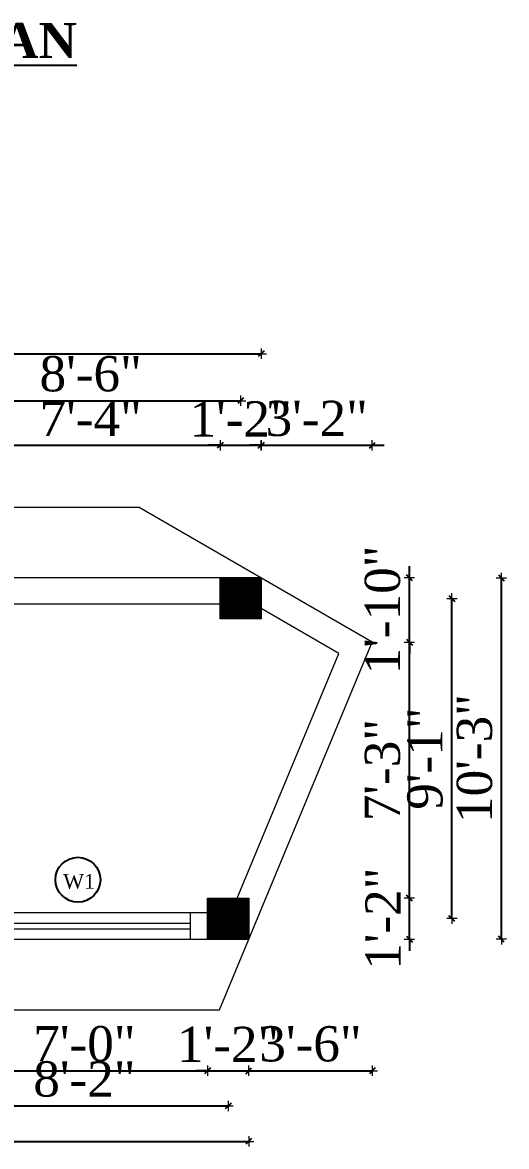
# Model space of a CAD drawing. Header units: inches. Extents: x 2 to 197762, y -33236 to 9.
# Drawn here: x 43992.6 to 44157.4, y -3610.9 to -3228.4 of the extents above; entities that cross this region are included whole.
import ezdxf

# ---------------------------------------------------------------- set-up
doc = ezdxf.new("R2010")
doc.units = ezdxf.units.IN
doc.header["$LTSCALE"] = 5
doc.header["$MEASUREMENT"] = 0
doc.layers.add('A-WALL', color=7, linetype='Continuous', lineweight=9)
doc.layers.add('Dimension', color=7, linetype='Continuous', lineweight=18)
doc.layers.add('dim line', color=7, linetype='Continuous', lineweight=15, true_color=0xfab2b2)
doc.layers.add('TEXT', color=6, linetype='Continuous')
doc.styles.add('ordinary', font='times.ttf')
doc.dimstyles.new('Copy of 96', dxfattribs={"dimtxt": 7, "dimasz": 4, "dimexe": 0.5, "dimexo": 0.5, "dimgap": 3, "dimtad": 1, "dimdec": 1, "dimzin": 11, "dimdsep": 46, "dimlunit": 4, "dimtxsty": 'ordinary', "dimblk": 'OBLIQUE', "dimcen": 0.09, "dimse1": 1, "dimse2": 1, "dimclrt": 6, "dimazin": 0, "dimtfac": 1, "dimtdec": 1, "dimtix": 1, "dimtmove": 2, "dimatfit": 3, "dimldrblk": 'leader', "dimfxl": 0.5, "dimfxlon": 1, "dimtolj": 1, "dimtzin": 0, "dimarcsym": 0})
pattern_1 = [(45, (17596.34578, 247.23085), (-0.08838834765, 0.08838834765), [])]

# ---------------------------------------------------------------- blocks, each defined once
blk = doc.blocks.new('oblique')
at = {"color": 0, "lineweight": -2}
blk.add_line((0.25, 0.25), (-0.25, -0.25), dxfattribs=at)
at = {"layer": 'dim line', "lineweight": 9}
for p, q in [((-0.4375, 0), (0.4375, 0)), ((0, 0.4375), (0, -0.4375))]:
    blk.add_line(p, q, dxfattribs=at)
blk = doc.blocks.new('*D156')
at = {"layer": 'A-WALL', "color": 0, "lineweight": -2, "ltscale": 5, "transparency": 16777216}
blk.add_line((43971.73, -3585.15), (44055.6, -3585.15), dxfattribs=at)
at = {"layer": 'Defpoints', "color": 0, "ltscale": 5, "transparency": 16777216}
for p in [(43971.73, -3540.37), (44055.6, -3540.37), (44055.6, -3585.15)]:
    blk.add_point(p, dxfattribs=at)
at = {"layer": 'A-WALL', "color": 0, "lineweight": -2, "ltscale": 5, "transparency": 16777216, "xscale": 4, "yscale": 4, "zscale": 4, "rotation": 180}
blk.add_blockref('oblique', (43971.73, -3585.15), dxfattribs=at)
at = {"layer": 'A-WALL', "color": 0, "lineweight": -2, "ltscale": 5, "transparency": 16777216, "xscale": 4, "yscale": 4, "zscale": 4}
blk.add_blockref('oblique', (44055.6, -3585.15), dxfattribs=at)
at = {"layer": 'A-WALL', "color": 6, "ltscale": 5, "transparency": 16777216, "insert": (44013.67, -3576.03), "char_height": 12, "attachment_point": 5, "style": 'ordinary'}
blk.add_mtext('\\A1;7\'-0"', dxfattribs=at)
blk = doc.blocks.new('_OBLIQUE')
at = {"color": 0, "linetype": 'ByBlock'}
blk.add_line((-0.5, -0.5), (0.5, 0.5), dxfattribs=at)
blk = doc.blocks.new('leader')
at = {"layer": 'Dimension'}
for p, q in [((0, -4.328), (0, 4.328)), ((-4.424, 0), (4.424, 0))]:
    blk.add_line(p, q, dxfattribs=at)
blk = doc.blocks.new('*D157')
at = {"layer": 'A-WALL', "color": 0, "lineweight": -2, "ltscale": 5, "transparency": 16777216}
for p, q in [((44055.6, -3585.15), (44051.6, -3585.15)), ((44055.6, -3585.15), (44069.6, -3585.15)), ((44069.6, -3585.15), (44073.6, -3585.15))]:
    blk.add_line(p, q, dxfattribs=at)
at = {"layer": 'Defpoints', "color": 0, "ltscale": 5, "transparency": 16777216}
for p in [(44055.6, -3540.37), (44069.6, -3540.37), (44069.6, -3585.15)]:
    blk.add_point(p, dxfattribs=at)
at = {"layer": 'A-WALL', "color": 0, "lineweight": -2, "ltscale": 5, "transparency": 16777216, "xscale": 4, "yscale": 4, "zscale": 4}
blk.add_blockref('oblique', (44055.6, -3585.15), dxfattribs=at)
at = {"layer": 'A-WALL', "color": 0, "lineweight": -2, "ltscale": 5, "transparency": 16777216, "xscale": 4, "yscale": 4, "zscale": 4, "rotation": 180}
blk.add_blockref('oblique', (44069.6, -3585.15), dxfattribs=at)
at = {"layer": 'A-WALL', "color": 6, "ltscale": 5, "transparency": 16777216, "insert": (44062.6, -3576.15), "char_height": 12, "attachment_point": 5, "style": 'ordinary'}
blk.add_mtext('\\A1;1\'-2"', dxfattribs=at)
blk = doc.blocks.new('*D160')
at = {"layer": 'A-WALL', "color": 0, "lineweight": -2, "ltscale": 5, "transparency": 16777216}
blk.add_line((43964.73, -3597.12), (44062.6, -3597.12), dxfattribs=at)
at = {"layer": 'Defpoints', "color": 0, "ltscale": 5, "transparency": 16777216}
for p in [(43964.73, -3533.37), (44062.6, -3533.37), (44062.6, -3597.12)]:
    blk.add_point(p, dxfattribs=at)
at = {"layer": 'A-WALL', "color": 0, "lineweight": -2, "ltscale": 5, "transparency": 16777216, "xscale": 4, "yscale": 4, "zscale": 4, "rotation": 180}
blk.add_blockref('oblique', (43964.73, -3597.12), dxfattribs=at)
at = {"layer": 'A-WALL', "color": 0, "lineweight": -2, "ltscale": 5, "transparency": 16777216, "xscale": 4, "yscale": 4, "zscale": 4}
blk.add_blockref('oblique', (44062.6, -3597.12), dxfattribs=at)
at = {"layer": 'A-WALL', "color": 6, "ltscale": 5, "transparency": 16777216, "insert": (44013.67, -3588.02), "char_height": 12, "attachment_point": 5, "style": 'ordinary'}
blk.add_mtext('\\A1;8\'-2"', dxfattribs=at)
blk = doc.blocks.new('*D161')
at = {"layer": 'A-WALL', "color": 0, "lineweight": -2, "ltscale": 5, "transparency": 16777216}
blk.add_line((43716.73, -3609.17), (44069.6, -3609.17), dxfattribs=at)
at = {"layer": 'Defpoints', "color": 0, "ltscale": 5, "transparency": 16777216}
for p in [(43716.73, -3540.37), (44069.6, -3540.37), (44069.6, -3609.17)]:
    blk.add_point(p, dxfattribs=at)
at = {"layer": 'A-WALL', "color": 0, "lineweight": -2, "ltscale": 5, "transparency": 16777216, "xscale": 4, "yscale": 4, "zscale": 4, "rotation": 180}
blk.add_blockref('oblique', (43716.73, -3609.17), dxfattribs=at)
at = {"layer": 'A-WALL', "color": 0, "lineweight": -2, "ltscale": 5, "transparency": 16777216, "xscale": 4, "yscale": 4, "zscale": 4}
blk.add_blockref('oblique', (44069.6, -3609.17), dxfattribs=at)
at = {"layer": 'A-WALL', "color": 6, "ltscale": 5, "transparency": 16777216, "insert": (43893.17, -3600.05), "char_height": 12, "attachment_point": 5, "style": 'ordinary'}
blk.add_mtext('\\A1;29\'-5"', dxfattribs=at)
blk = doc.blocks.new('*D172')
at = {"layer": 'A-WALL', "color": 0, "lineweight": -2, "ltscale": 5, "transparency": 16777216}
blk.add_line((43971.73, -3372.27), (44059.86, -3372.27), dxfattribs=at)
at = {"layer": 'Defpoints', "color": 0, "ltscale": 5, "transparency": 16777216}
for p in [(44059.86, -3372.27), (43971.73, -3417.38), (44059.86, -3417.38)]:
    blk.add_point(p, dxfattribs=at)
at = {"layer": 'A-WALL', "color": 0, "lineweight": -2, "ltscale": 5, "transparency": 16777216, "xscale": 4, "yscale": 4, "zscale": 4, "rotation": 180}
blk.add_blockref('oblique', (43971.73, -3372.27), dxfattribs=at)
at = {"layer": 'A-WALL', "color": 0, "lineweight": -2, "ltscale": 5, "transparency": 16777216, "xscale": 4, "yscale": 4, "zscale": 4}
blk.add_blockref('oblique', (44059.86, -3372.27), dxfattribs=at)
at = {"layer": 'A-WALL', "color": 6, "ltscale": 5, "transparency": 16777216, "insert": (44015.8, -3363.15), "char_height": 12, "attachment_point": 5, "style": 'ordinary'}
blk.add_mtext('\\A1;7\'-4"', dxfattribs=at)
blk = doc.blocks.new('*D173')
at = {"layer": 'A-WALL', "color": 0, "lineweight": -2, "ltscale": 5, "transparency": 16777216}
for p, q in [((44059.86, -3372.27), (44055.86, -3372.27)), ((44059.86, -3372.27), (44073.86, -3372.27)), ((44073.86, -3372.27), (44077.86, -3372.27))]:
    blk.add_line(p, q, dxfattribs=at)
at = {"layer": 'Defpoints', "color": 0, "ltscale": 5, "transparency": 16777216}
for p in [(44073.86, -3372.27), (44059.86, -3417.38), (44073.86, -3417.38)]:
    blk.add_point(p, dxfattribs=at)
at = {"layer": 'A-WALL', "color": 0, "lineweight": -2, "ltscale": 5, "transparency": 16777216, "xscale": 4, "yscale": 4, "zscale": 4}
blk.add_blockref('oblique', (44059.86, -3372.27), dxfattribs=at)
at = {"layer": 'A-WALL', "color": 0, "lineweight": -2, "ltscale": 5, "transparency": 16777216, "xscale": 4, "yscale": 4, "zscale": 4, "rotation": 180}
blk.add_blockref('oblique', (44073.86, -3372.27), dxfattribs=at)
at = {"layer": 'A-WALL', "color": 6, "ltscale": 5, "transparency": 16777216, "insert": (44066.86, -3363.27), "char_height": 12, "attachment_point": 5, "style": 'ordinary'}
blk.add_mtext('\\A1;1\'-2"', dxfattribs=at)
blk = doc.blocks.new('*D174')
at = {"layer": 'A-WALL', "color": 0, "lineweight": -2, "ltscale": 5, "transparency": 16777216}
for p, q in [((44073.86, -3372.27), (44069.86, -3372.27)), ((44073.86, -3372.27), (44111.67, -3372.27)), ((44111.67, -3372.27), (44115.67, -3372.27))]:
    blk.add_line(p, q, dxfattribs=at)
at = {"layer": 'Defpoints', "color": 0, "ltscale": 5, "transparency": 16777216}
for p in [(44111.67, -3372.27), (44073.86, -3417.38), (44111.67, -3439.23)]:
    blk.add_point(p, dxfattribs=at)
at = {"layer": 'A-WALL', "color": 0, "lineweight": -2, "ltscale": 5, "transparency": 16777216, "xscale": 4, "yscale": 4, "zscale": 4}
blk.add_blockref('oblique', (44073.86, -3372.27), dxfattribs=at)
at = {"layer": 'A-WALL', "color": 0, "lineweight": -2, "ltscale": 5, "transparency": 16777216, "xscale": 4, "yscale": 4, "zscale": 4, "rotation": 180}
blk.add_blockref('oblique', (44111.67, -3372.27), dxfattribs=at)
at = {"layer": 'A-WALL', "color": 6, "ltscale": 5, "transparency": 16777216, "insert": (44092.76, -3363.17), "char_height": 12, "attachment_point": 5, "style": 'ordinary'}
blk.add_mtext('\\A1;3\'-2"', dxfattribs=at)
blk = doc.blocks.new('*D175')
at = {"layer": 'A-WALL', "color": 0, "lineweight": -2, "ltscale": 5, "transparency": 16777216}
blk.add_line((44069.6, -3585.15), (44111.67, -3585.15), dxfattribs=at)
at = {"layer": 'Defpoints', "color": 0, "ltscale": 5, "transparency": 16777216}
for p in [(44111.67, -3439.23), (44069.6, -3540.37), (44111.67, -3585.15)]:
    blk.add_point(p, dxfattribs=at)
at = {"layer": 'A-WALL', "color": 0, "lineweight": -2, "ltscale": 5, "transparency": 16777216, "xscale": 4, "yscale": 4, "zscale": 4, "rotation": 180}
blk.add_blockref('oblique', (44069.6, -3585.15), dxfattribs=at)
at = {"layer": 'A-WALL', "color": 0, "lineweight": -2, "ltscale": 5, "transparency": 16777216, "xscale": 4, "yscale": 4, "zscale": 4}
blk.add_blockref('oblique', (44111.67, -3585.15), dxfattribs=at)
at = {"layer": 'A-WALL', "color": 6, "ltscale": 5, "transparency": 16777216, "insert": (44090.64, -3576.05), "char_height": 12, "attachment_point": 5, "style": 'ordinary'}
blk.add_mtext('\\A1;3\'-6"', dxfattribs=at)
blk = doc.blocks.new('*D178')
at = {"layer": 'A-WALL', "color": 0, "lineweight": -2, "ltscale": 5, "transparency": 16777216}
blk.add_line((43964.73, -3357.09), (44066.86, -3357.09), dxfattribs=at)
at = {"layer": 'Defpoints', "color": 0, "ltscale": 5, "transparency": 16777216}
for p in [(44066.86, -3357.09), (43964.73, -3424.38), (44066.86, -3424.38)]:
    blk.add_point(p, dxfattribs=at)
at = {"layer": 'A-WALL', "color": 0, "lineweight": -2, "ltscale": 5, "transparency": 16777216, "xscale": 4, "yscale": 4, "zscale": 4, "rotation": 180}
blk.add_blockref('oblique', (43964.73, -3357.09), dxfattribs=at)
at = {"layer": 'A-WALL', "color": 0, "lineweight": -2, "ltscale": 5, "transparency": 16777216, "xscale": 4, "yscale": 4, "zscale": 4}
blk.add_blockref('oblique', (44066.86, -3357.09), dxfattribs=at)
at = {"layer": 'A-WALL', "color": 6, "ltscale": 5, "transparency": 16777216, "insert": (44015.8, -3347.99), "char_height": 12, "attachment_point": 5, "style": 'ordinary'}
blk.add_mtext('\\A1;8\'-6"', dxfattribs=at)
blk = doc.blocks.new('*D179')
at = {"layer": 'A-WALL', "color": 0, "lineweight": -2, "ltscale": 5, "transparency": 16777216}
blk.add_line((43715.69, -3341.09), (44073.86, -3341.09), dxfattribs=at)
at = {"layer": 'Defpoints', "color": 0, "ltscale": 5, "transparency": 16777216}
for p in [(44073.86, -3341.09), (43715.69, -3417.38), (44073.86, -3417.38)]:
    blk.add_point(p, dxfattribs=at)
at = {"layer": 'A-WALL', "color": 0, "lineweight": -2, "ltscale": 5, "transparency": 16777216, "xscale": 4, "yscale": 4, "zscale": 4, "rotation": 180}
blk.add_blockref('oblique', (43715.69, -3341.09), dxfattribs=at)
at = {"layer": 'A-WALL', "color": 0, "lineweight": -2, "ltscale": 5, "transparency": 16777216, "xscale": 4, "yscale": 4, "zscale": 4}
blk.add_blockref('oblique', (44073.86, -3341.09), dxfattribs=at)
at = {"layer": 'A-WALL', "color": 6, "ltscale": 5, "transparency": 16777216, "insert": (43894.77, -3331.97), "char_height": 12, "attachment_point": 5, "style": 'ordinary'}
blk.add_mtext('\\A1;29\'-10"', dxfattribs=at)
blk = doc.blocks.new('*D180')
at = {"layer": 'A-WALL', "color": 0, "lineweight": -2, "ltscale": 5, "transparency": 16777216}
for p, q in [((44124.31, -3526.37), (44124.31, -3522.37)), ((44124.31, -3540.37), (44124.31, -3526.37)), ((44124.31, -3540.37), (44124.31, -3544.37))]:
    blk.add_line(p, q, dxfattribs=at)
at = {"layer": 'Defpoints', "color": 0, "ltscale": 5, "transparency": 16777216}
for p in [(44069.6, -3526.37), (44124.31, -3526.37), (44069.6, -3540.37)]:
    blk.add_point(p, dxfattribs=at)
at = {"layer": 'A-WALL', "color": 0, "lineweight": -2, "ltscale": 5, "transparency": 16777216, "xscale": 4, "yscale": 4, "zscale": 4}
for p, rotation in [((44124.31, -3526.37), 270), ((44124.31, -3540.37), 90)]:
    blk.add_blockref('oblique', p, dxfattribs=dict(at, rotation=rotation))
at = {"layer": 'A-WALL', "color": 6, "ltscale": 5, "transparency": 16777216, "insert": (44115.31, -3533.37), "char_height": 12, "attachment_point": 5, "rotation": 90, "style": 'ordinary'}
blk.add_mtext('\\A1;1\'-2"', dxfattribs=at)
blk = doc.blocks.new('*D181')
at = {"layer": 'A-WALL', "color": 0, "lineweight": -2, "ltscale": 5, "transparency": 16777216}
blk.add_line((44124.31, -3526.37), (44124.31, -3439.23), dxfattribs=at)
at = {"layer": 'Defpoints', "color": 0, "ltscale": 5, "transparency": 16777216}
for p in [(44111.67, -3439.23), (44124.31, -3439.23), (44069.6, -3526.37)]:
    blk.add_point(p, dxfattribs=at)
at = {"layer": 'A-WALL', "color": 0, "lineweight": -2, "ltscale": 5, "transparency": 16777216, "xscale": 4, "yscale": 4, "zscale": 4}
for p, rotation in [((44124.31, -3439.23), 90), ((44124.31, -3526.37), 270)]:
    blk.add_blockref('oblique', p, dxfattribs=dict(at, rotation=rotation))
at = {"layer": 'A-WALL', "color": 6, "ltscale": 5, "transparency": 16777216, "insert": (44115.19, -3482.8), "char_height": 12, "attachment_point": 5, "rotation": 90, "style": 'ordinary'}
blk.add_mtext('\\A1;7\'-3"', dxfattribs=at)
blk = doc.blocks.new('*D182')
at = {"layer": 'A-WALL', "color": 0, "lineweight": -2, "ltscale": 5, "transparency": 16777216}
for p, q in [((44124.31, -3417.38), (44124.31, -3413.38)), ((44124.31, -3439.23), (44124.31, -3417.38)), ((44124.31, -3439.23), (44124.31, -3443.23))]:
    blk.add_line(p, q, dxfattribs=at)
at = {"layer": 'Defpoints', "color": 0, "ltscale": 5, "transparency": 16777216}
for p in [(44073.86, -3417.38), (44124.31, -3417.38), (44111.67, -3439.23)]:
    blk.add_point(p, dxfattribs=at)
at = {"layer": 'A-WALL', "color": 0, "lineweight": -2, "ltscale": 5, "transparency": 16777216, "xscale": 4, "yscale": 4, "zscale": 4}
for p, rotation in [((44124.31, -3417.38), 270), ((44124.31, -3439.23), 90)]:
    blk.add_blockref('oblique', p, dxfattribs=dict(at, rotation=rotation))
at = {"layer": 'A-WALL', "color": 6, "ltscale": 5, "transparency": 16777216, "insert": (44115.2, -3428.31), "char_height": 12, "attachment_point": 5, "rotation": 90, "style": 'ordinary'}
blk.add_mtext('\\A1;1\'-10"', dxfattribs=at)
blk = doc.blocks.new('*D183')
at = {"layer": 'A-WALL', "color": 0, "lineweight": -2, "ltscale": 5, "transparency": 16777216}
blk.add_line((44138.77, -3533.37), (44138.77, -3424.38), dxfattribs=at)
at = {"layer": 'Defpoints', "color": 0, "ltscale": 5, "transparency": 16777216}
for p in [(44066.86, -3424.38), (44138.77, -3424.38), (44062.6, -3533.37)]:
    blk.add_point(p, dxfattribs=at)
at = {"layer": 'A-WALL', "color": 0, "lineweight": -2, "ltscale": 5, "transparency": 16777216, "xscale": 4, "yscale": 4, "zscale": 4}
for p, rotation in [((44138.77, -3424.38), 90), ((44138.77, -3533.37), 270)]:
    blk.add_blockref('oblique', p, dxfattribs=dict(at, rotation=rotation))
at = {"layer": 'A-WALL', "color": 6, "ltscale": 5, "transparency": 16777216, "insert": (44129.65, -3478.88), "char_height": 12, "attachment_point": 5, "rotation": 90, "style": 'ordinary'}
blk.add_mtext('\\A1;9\'-1"', dxfattribs=at)
blk = doc.blocks.new('*D184')
at = {"layer": 'A-WALL', "color": 0, "lineweight": -2, "ltscale": 5, "transparency": 16777216}
blk.add_line((44155.63, -3540.37), (44155.63, -3417.38), dxfattribs=at)
at = {"layer": 'Defpoints', "color": 0, "ltscale": 5, "transparency": 16777216}
for p in [(44073.86, -3417.38), (44155.63, -3417.38), (44069.6, -3540.37)]:
    blk.add_point(p, dxfattribs=at)
at = {"layer": 'A-WALL', "color": 0, "lineweight": -2, "ltscale": 5, "transparency": 16777216, "xscale": 4, "yscale": 4, "zscale": 4}
for p, rotation in [((44155.63, -3417.38), 90), ((44155.63, -3540.37), 270)]:
    blk.add_blockref('oblique', p, dxfattribs=dict(at, rotation=rotation))
at = {"layer": 'A-WALL', "color": 6, "ltscale": 5, "transparency": 16777216, "insert": (44146.52, -3478.88), "char_height": 12, "attachment_point": 5, "rotation": 90, "style": 'ordinary'}
blk.add_mtext('\\A1;10\'-3"', dxfattribs=at)

msp = doc.modelspace()

# ---------------------------------------------------------------- hatches: boundary and pattern name
at = {"layer": 'A-WALL', "ltscale": 5}
h = msp.add_hatch(dxfattribs=at)
h.set_pattern_fill('ANSI31', color=256)
h.set_pattern_definition(pattern_1)
h.paths.add_polyline_path([(44073.86, -3417.38), (44059.86, -3417.38), (44059.86, -3431.38), (44073.86, -3431.38)])
h = msp.add_hatch(dxfattribs=at)
h.set_pattern_fill('ANSI31', color=256)
h.set_pattern_definition(pattern_1)
h.paths.add_polyline_path([(44069.6, -3526.37), (44055.6, -3526.37), (44055.6, -3540.37), (44069.6, -3540.37)])

# ---------------------------------------------------------------- linework, layer by layer
for p, q in [((44032.32, -3393.38), (43715.49, -3393.38)), ((44111.67, -3439.23), (44032.32, -3393.38)), ((44073.86, -3417.38), (43715.69, -3417.38)), ((44059.86, -3426.38), (43971.73, -3426.38)), ((44100.33, -3443.07), (44073.86, -3427.78)), ((44059.62, -3564.37), (44111.67, -3439.23)), ((44065.68, -3526.37), (44100.33, -3443.07)), ((44055.6, -3531.37), (43971.73, -3531.37)), ((43977.67, -3534.87), (44049.67, -3534.87)), ((44049.67, -3531.37), (44049.67, -3540.37)), ((43977.67, -3536.87), (44049.67, -3536.87)), ((43716.73, -3540.37), (44069.6, -3540.37)), ((43716.94, -3564.37), (44059.62, -3564.37))]:
    msp.add_line(p, q, dxfattribs=at)
for points in [[(44059.86, -3417.38), (44073.86, -3417.38), (44073.86, -3431.38), (44059.86, -3431.38)], [(44055.6, -3526.37), (44069.6, -3526.37), (44069.6, -3540.37), (44055.6, -3540.37)]]:
    msp.add_lwpolyline(points, close=True, dxfattribs=at)
at = {"layer": 'TEXT'}
msp.add_circle((44011.45, -3520.11), 7.64, dxfattribs=at)

# ---------------------------------------------------------------- texts
at = {"layer": 'TEXT', "style": 'ordinary'}
msp.add_text('W1', height=5, rotation=0.0004, dxfattribs=at).set_placement((44006.41, -3523.17))
at = {"layer": 'TEXT', "insert": (43910.94, -3240.67), "char_height": 12, "width": 219.8151, "attachment_point": 8, "rotation": 359.9996, "style": 'ordinary'}
msp.add_mtext('{\\fTimes New Roman|b1|i0|c0|p18;\\LFOURTH FLOOR PLAN}', dxfattribs=at)

# ---------------------------------------------------------------- dimensions: what is measured, and where the dimension line sits
at = {"layer": 'A-WALL', "ltscale": 5}
for base, p1, p2, picture, middle in [((44073.86, -3341.09), (43715.69, -3417.38), (44073.86, -3417.38), '*D179', (43894.77, -3331.97)), ((44066.86, -3357.09), (43964.73, -3424.38), (44066.86, -3424.38), '*D178', (44015.8, -3347.99)), ((44059.86, -3372.27), (43971.73, -3417.38), (44059.86, -3417.38), '*D172', (44015.8, -3363.15)), ((44073.86, -3372.27), (44059.86, -3417.38), (44073.86, -3417.38), '*D173', (44066.86, -3363.27)), ((44111.67, -3372.27), (44073.86, -3417.38), (44111.67, -3439.23), '*D174', (44092.76, -3363.17)), ((44111.67, -3585.15), (44069.6, -3540.37), (44111.67, -3439.23), '*D175', (44090.64, -3576.05)), ((44062.6, -3597.12), (43964.73, -3533.37), (44062.6, -3533.37), '*D160', (44013.67, -3588.02)), ((44069.6, -3609.17), (43716.73, -3540.37), (44069.6, -3540.37), '*D161', (43893.17, -3600.05)), ((44055.6, -3585.15), (43971.73, -3540.37), (44055.6, -3540.37), '*D156', (44013.67, -3576.03)), ((44069.6, -3585.15), (44055.6, -3540.37), (44069.6, -3540.37), '*D157', (44062.6, -3576.15))]:
    dim = msp.add_linear_dim(base=base, p1=p1, p2=p2, dimstyle='Copy of 96', override={"dimtxt": 12, "dimdec": 0, "dimblk": 'oblique', "dimtdec": 0, "dimarcsym": 1}, dxfattribs=at)
    dim.commit()
    dim.dimension.update_dxf_attribs({"geometry": picture, "text_midpoint": middle})
for base, p1, p2, picture, middle in [((44124.31, -3417.38), (44111.67, -3439.23), (44073.86, -3417.38), '*D182', (44115.2, -3428.31)), ((44155.63, -3417.38), (44069.6, -3540.37), (44073.86, -3417.38), '*D184', (44146.52, -3478.88)), ((44138.77, -3424.38), (44062.6, -3533.37), (44066.86, -3424.38), '*D183', (44129.65, -3478.88)), ((44124.31, -3439.23), (44069.6, -3526.37), (44111.67, -3439.23), '*D181', (44115.19, -3482.8)), ((44124.31, -3526.37), (44069.6, -3540.37), (44069.6, -3526.37), '*D180', (44115.31, -3533.37))]:
    dim = msp.add_linear_dim(base=base, p1=p1, p2=p2, angle=90, dimstyle='Copy of 96', override={"dimtxt": 12, "dimdec": 0, "dimblk": 'oblique', "dimtdec": 0, "dimarcsym": 1}, dxfattribs=at)
    dim.commit()
    dim.dimension.update_dxf_attribs({"geometry": picture, "text_midpoint": middle})

doc.saveas('drawing.dxf')
